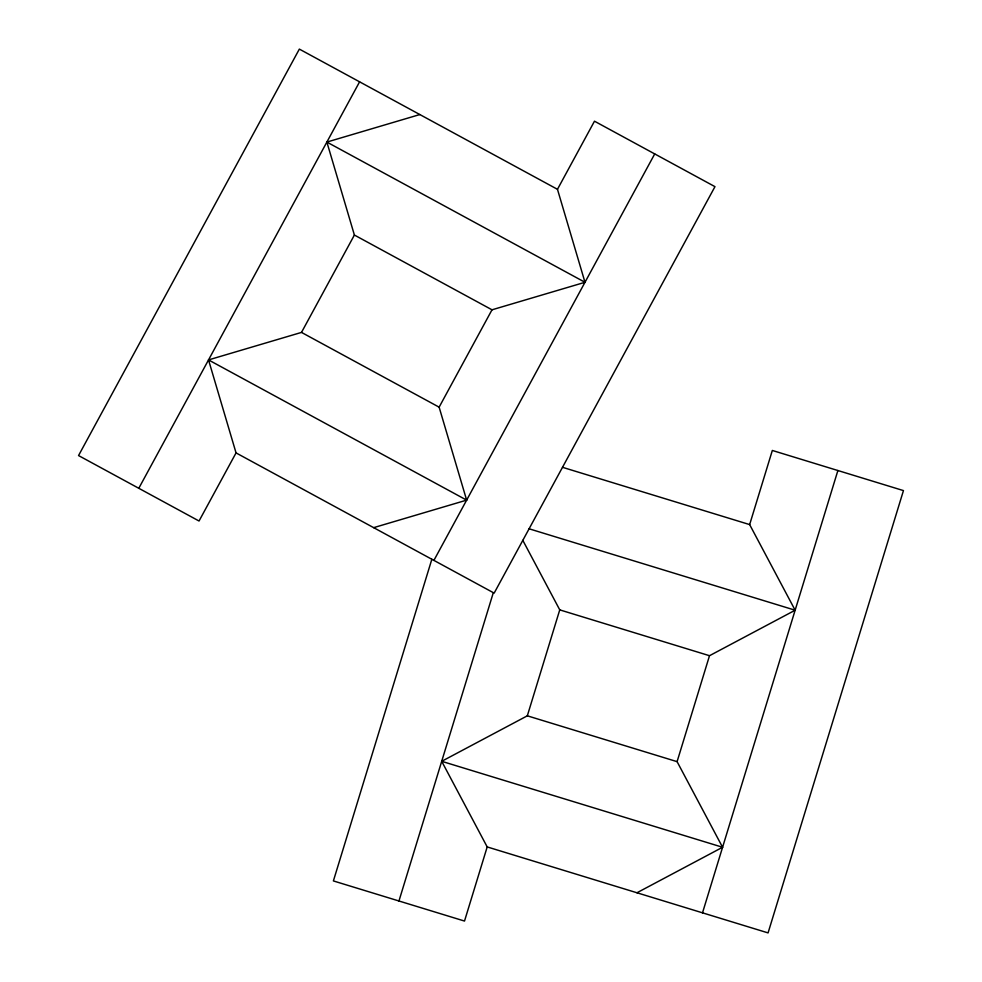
<?xml version="1.0" encoding="UTF-8"?>
<svg xmlns="http://www.w3.org/2000/svg" width="982" height="982" viewBox="0 0 982 982"><rect width="100%" height="100%" fill="white"/><g stroke="black" fill="none" stroke-linecap="round" stroke-linejoin="round"><path stroke-width="1.47" d="M431.847 559.261L333.389 880.928L464.511 921.055L487.195 846.926L441.704 761.308L527.322 715.817L677.089 761.651L722.58 847.27L636.95 892.773M398.95 900.997L493.32 592.649M527.322 715.817L559.752 609.871L522.817 540.358M677.089 761.651L709.507 655.706L795.138 610.215L749.647 524.584L562.502 467.309M749.647 524.584L772.331 450.456L903.452 490.595L768.071 932.9L487.195 846.926M702.511 912.83L837.892 470.525M138.793 488.287L359.596 81.825M373.663 527.653L466.646 500.133L439.126 407.162L301.499 332.407L208.528 359.915L236.048 452.898L199.039 521.012L78.548 455.562L299.35 49.1L557.469 189.317L584.99 282.288L492.007 309.809L354.392 235.042L326.871 142.071L419.842 114.55M301.499 332.407L354.392 235.042M439.126 407.162L492.007 309.809M557.469 189.317L594.478 121.191L714.97 186.654L494.155 593.116L236.048 452.898M433.909 560.378L654.724 153.929M529.102 528.795L795.138 610.215M559.752 609.871L709.507 655.706M441.704 761.308L722.58 847.27M326.871 142.071L584.99 282.288M208.528 359.915L466.646 500.133"/></g></svg>
